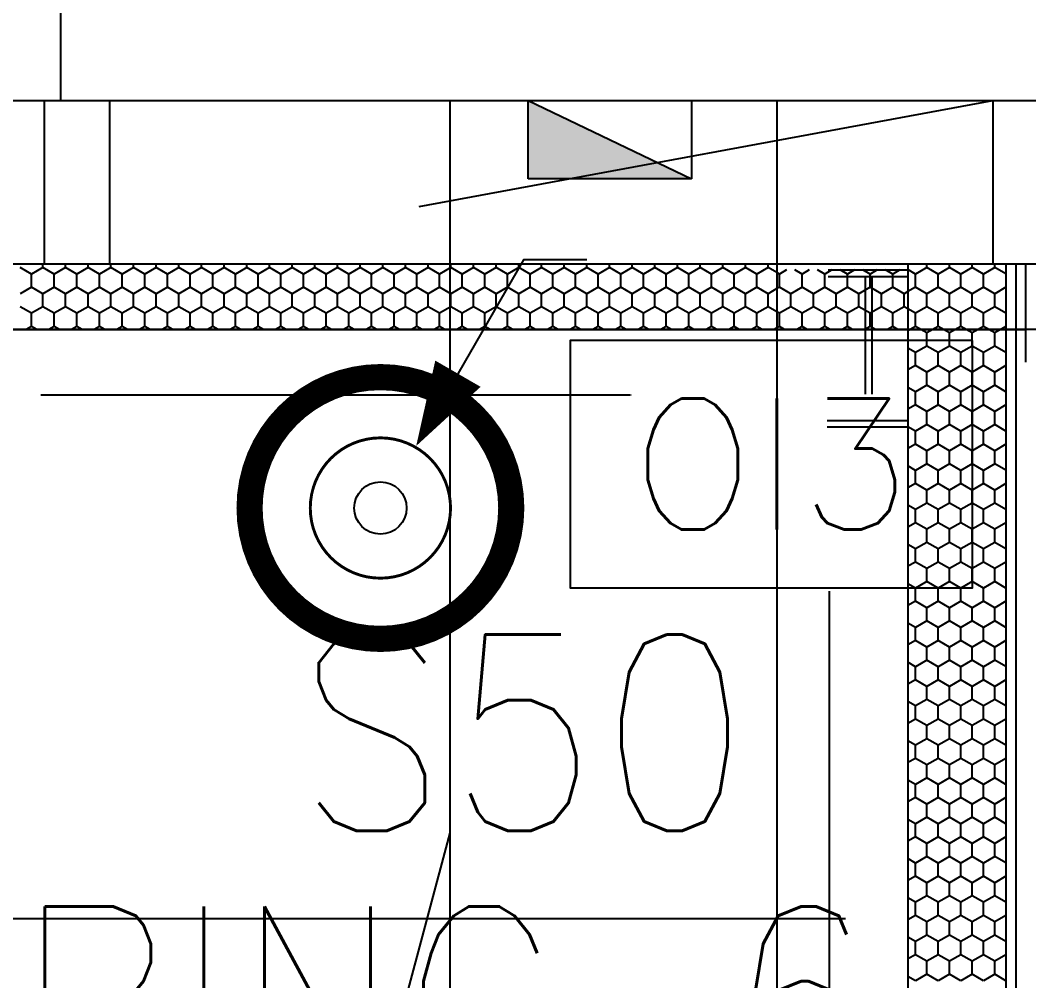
# Model space of a CAD drawing. Extents: x -1029 to 10077, y -1395 to 3524.
# Drawn here: x 961.3 to 1115.5, y -109.5 to 37.3 of the extents above; entities that cross this region are included whole.
import ezdxf
from ezdxf.enums import TextEntityAlignment as Align

# ---------------------------------------------------------------- set-up
doc = ezdxf.new("R2010")
doc.units = 0
doc.header["$LTSCALE"] = 60
doc.header["$MEASUREMENT"] = 0
for name, pattern in [('A01$0$D1_Achse', [2.3, 0, -0.8, 1.5, 0]), ('A01$0$D1_Strich 6_2mm Terrain', [8, 6, -2]), ('A01$0$D1_Strich x_1mm', [7, 6, -1])]:
    doc.linetypes.add(name, pattern=pattern)
doc.layers.get('0').update_dxf_attribs({"linetype": 'CONTINUOUS'})
for name, color, linetype in [('A01$0$D1_01 Aussenwände', 7, 'CONTINUOUS'), ('A01$0$D1_01 Bestandswände', 7, 'CONTINUOUS'), ('A01$0$D1_01 Fassadenelemente', 7, 'CONTINUOUS'), ('A01$0$D1_09 Schraffuren', 7, 'CONTINUOUS'), ('A01$0$D1_10 Gelände', 7, 'CONTINUOUS'), ('SECO-BRAND', 240, 'CONTINUOUS'), ('SECO-BRAND_LOOP', 81, 'CONTINUOUS'), ('X$0$2A_AUSSP1', 7, 'CONTINUOUS')]:
    doc.layers.add(name, color=color, linetype=linetype)
doc.styles.add('ROMANS', font='romans.shx', dxfattribs={"width": 0.9})

# ---------------------------------------------------------------- blocks, each defined once
blk = doc.blocks.new('SecoS-anschluss steuerung')
blk.add_lwpolyline([(0.3155, 0.3792), (0.2189, 0.3792), (0.1185, 0.2052)])
blk.add_lwpolyline([(0.0547, 0.0948, 0, 0.08, 0), (0.1185, 0.2052, 0.1, 0.1, 0)], format="xyseb")
at = {"const_width": 0.4}
for points in [[(-0.02, 0, -1), (0.02, 0, 0.956007)], [(-0.02, 0, 1), (0.02, 0, -0.956007)]]:
    blk.add_lwpolyline(points, format="xyb", dxfattribs=at)
at = {"const_width": 0.00445}
blk.add_lwpolyline([(-0.1072, 0, 1), (0.1072, 0, 1)], format="xyb", close=True, dxfattribs=at)
blk.add_circle((0, 0), 0.04)
at = {"color": 81, "style": 'ROMANS', "width": 0.9}
for tag, p in [('MELDERNUMMER', (0.33, -0.0127)), ('LINE_1', (0.33, -0.4611)), ('LINE_2', (0.33, -0.9126)), ('ZUSATZTEXT', (0.33, -1.3577))]:
    blk.add_attdef(tag, p, '', height=0.3, dxfattribs=at)
at = {"style": 'ROMANS', "width": 0.9, "flags": 1}
for tag, p in [('PRODUKT_1', (-0.3444, -0.0287)), ('PRODUKT_2', (-0.3444, -0.4787)), ('TECHNIK', (-0.3444, -0.9311)), ('SECOPOS', (-0.3444, -1.3928))]:
    blk.add_attdef(tag, text='', height=0.3, dxfattribs=at).set_placement(p, align=Align.RIGHT)
at = {"layer": 'SECO-BRAND_LOOP', "color": 7, "style": 'ROMANS', "width": 0.8}
for tag, p, flags in [('RING', (0.33, 0.4358), 9), ('RINGNUMMER', (1.2942, 0.4358), 1)]:
    blk.add_attdef(tag, p, '', height=0.3, dxfattribs=dict(at, flags=flags))
blk = doc.blocks.new('SecoS-oi3')
blk.add_lwpolyline([(0.3074, 0.189), (-0.3074, 0.189), (-0.3074, -0.189), (0.3074, -0.189)], close=True)
at = {"color": 81, "style": 'ROMANS'}
blk.add_text('OI3', height=0.2, dxfattribs=at).set_placement((0, 0), align=Align.MIDDLE_CENTER)
at = {"color": 81, "style": 'ROMANS', "width": 0.9}
for tag, p in [('MELDERNUMMER', (0.3873, -0.131)), ('LINE_1', (0.3873, -0.5794)), ('LINE_2', (0.3873, -1.0309)), ('ZUSATZTEXT', (0.3873, -1.476))]:
    blk.add_attdef(tag, p, '', height=0.3, dxfattribs=at)
at = {"style": 'ROMANS', "width": 0.9, "flags": 1}
for tag, p in [('PRODUKT_1', (-0.3662, -0.147)), ('PRODUKT_2', (-0.3662, -0.597)), ('TECHNIK', (-0.3662, -1.0494)), ('SECOPOS', (-0.3662, -1.5111))]:
    blk.add_attdef(tag, text='', height=0.3, dxfattribs=at).set_placement(p, align=Align.RIGHT)
at = {"layer": 'SECO-BRAND_LOOP', "color": 7, "style": 'ROMANS', "width": 0.8, "flags": 8}
blk.add_attdef('RING', (0.3873, 0.3174), '', height=0.3, dxfattribs=at)
at = {"layer": 'SECO-BRAND_LOOP', "color": 7, "style": 'ROMANS', "width": 0.8}
blk.add_attdef('RINGNUMMER', (1.3516, 0.3174), '', height=0.3, dxfattribs=at)

msp = doc.modelspace()

# ---------------------------------------------------------------- hatches: boundary and pattern name
at = {"layer": 'X$0$2A_AUSSP1', "linetype": 'Continuous'}
msp.add_hatch(color=252, dxfattribs=at).paths.add_polyline_path([(1063.96, 13), (1038.96, 13), (1038.96, 25)], flags=0)

# ---------------------------------------------------------------- linework, layer by layer
at = {"color": 252, "linetype": 'Continuous'}
for p, q in [((967.5, 230), (967.5, 25)), ((940, 25), (965, 25)), ((965, 25), (965, 0)), ((965, 25), (1110, 25)), ((1038.96, 13), (1038.96, 25)), ((1038.96, 25), (1063.96, 13)), ((1038.96, 25), (1063.96, 25)), ((1038.96, 13), (1038.96, 25)), ((1063.96, 25), (1063.96, 13)), ((1110, 25), (1110, 0)), ((1110, 25), (1135, 25)), ((1063.96, 13), (1038.96, 13)), ((1063.96, 13), (1038.96, 13)), ((940, 0), (965, 0)), ((965, 0), (1110, 0)), ((1110, 0), (1135, 0)), ((1117.5, -10), (-10, -10)), ((-10, -100), (1087.5, -100))]:
    msp.add_line(p, q, dxfattribs=at)
at = {"layer": 'A01$0$D1_01 Aussenwände', "color": 252, "linetype": 'Continuous'}
for p, q in [((965, 25), (975, 25)), ((965, 0), (975, 0))]:
    msp.add_line(p, q, dxfattribs=at)
at = {"layer": 'A01$0$D1_01 Bestandswände', "color": 252, "linetype": 'Continuous'}
for p, q in [((940, 25), (965, 25)), ((965, 25), (965, 0)), ((975, 25), (975, 0)), ((1110, 25), (1135, 25)), ((1110, 25), (1110, 0)), ((940, 0), (965, 0)), ((1110, 0), (1135, 0))]:
    msp.add_line(p, q, dxfattribs=at)
at = {"layer": 'A01$0$D1_01 Fassadenelemente', "color": 252, "linetype": 'Continuous'}
for p, q in [((975, 25), (1110, 25)), ((975, 0), (1110, 0)), ((1097, 0), (1097, -674)), ((1112, 0), (1112, -704)), ((1113.5, 0), (1113.5, -605)), ((1084.82, -0.9), (1097, -0.9)), ((1084.82, -1.9), (1097, -1.9)), ((1090.5, -1.9), (1090.5, -19.9)), ((1091.5, -1.9), (1091.5, -19.9)), ((798, -10), (1097, -10)), ((1075.5, -10), (1115, -10)), ((1084.69, -23.9), (1097, -23.9)), ((1084.69, -24.9), (1097, -24.9))]:
    msp.add_line(p, q, dxfattribs=at)
at = {"layer": 'A01$0$D1_09 Schraffuren', "color": 252}
for p, q in [((964.79, -0.54), (964.79, 0)), ((968.26, -0.54), (968.26, 0)), ((971.72, -0.54), (971.72, 0)), ((975.18, -0.54), (975.18, 0)), ((978.65, -0.54), (978.65, 0)), ((982.11, -0.54), (982.11, 0)), ((985.58, -0.54), (985.58, 0)), ((989.04, -0.54), (989.04, 0)), ((992.5, -0.54), (992.5, 0)), ((995.97, -0.54), (995.97, 0)), ((999.43, -0.54), (999.43, 0)), ((1002.9, -0.54), (1002.9, 0)), ((1006.36, -0.54), (1006.36, 0)), ((1009.82, -0.54), (1009.82, 0)), ((1013.29, -0.54), (1013.29, 0)), ((1016.75, -0.54), (1016.75, 0)), ((1020.22, -0.54), (1020.22, 0)), ((1023.68, -0.54), (1023.68, 0)), ((1027.15, -0.54), (1027.15, 0)), ((1030.61, -0.54), (1030.61, 0)), ((1034.07, -0.54), (1034.07, 0)), ((1037.54, -0.54), (1037.54, 0)), ((1041, -0.54), (1041, 0)), ((1044.47, -0.54), (1044.47, 0)), ((1047.93, -0.54), (1047.93, 0)), ((1051.39, -0.54), (1051.39, 0)), ((1054.86, -0.54), (1054.86, 0)), ((1058.32, -0.54), (1058.32, 0)), ((1061.79, -0.54), (1061.79, 0)), ((1065.25, -0.54), (1065.25, 0)), ((1068.71, -0.54), (1068.71, 0)), ((1072.18, -0.54), (1072.18, 0)), ((1075.64, -0.54), (1075.64, 0)), ((1099.89, -0.54), (1099.89, 0)), ((1103.36, -0.54), (1103.36, 0)), ((1106.82, -0.54), (1106.82, 0)), ((1110.28, -0.54), (1110.28, 0)), ((963.06, -1.54), (961.33, -0.54)), ((964.79, -0.54), (963.06, -1.54)), ((963.06, -3.54), (963.06, -1.54)), ((966.52, -1.54), (964.79, -0.54)), ((968.26, -0.54), (966.52, -1.54)), ((966.52, -3.54), (966.52, -1.54)), ((969.99, -1.54), (968.26, -0.54)), ((971.72, -0.54), (969.99, -1.54)), ((969.99, -3.54), (969.99, -1.54)), ((973.45, -1.54), (971.72, -0.54)), ((975.18, -0.54), (973.45, -1.54)), ((973.45, -3.54), (973.45, -1.54)), ((976.92, -1.54), (975.18, -0.54)), ((978.65, -0.54), (976.92, -1.54)), ((976.92, -3.54), (976.92, -1.54)), ((980.38, -1.54), (978.65, -0.54)), ((982.11, -0.54), (980.38, -1.54)), ((980.38, -3.54), (980.38, -1.54)), ((983.84, -1.54), (982.11, -0.54)), ((985.58, -0.54), (983.84, -1.54)), ((983.84, -3.54), (983.84, -1.54)), ((987.31, -1.54), (985.58, -0.54)), ((989.04, -0.54), (987.31, -1.54)), ((987.31, -3.54), (987.31, -1.54)), ((990.77, -1.54), (989.04, -0.54)), ((992.5, -0.54), (990.77, -1.54)), ((990.77, -3.54), (990.77, -1.54)), ((994.24, -1.54), (992.5, -0.54)), ((995.97, -0.54), (994.24, -1.54)), ((994.24, -3.54), (994.24, -1.54)), ((997.7, -1.54), (995.97, -0.54)), ((999.43, -0.54), (997.7, -1.54)), ((997.7, -3.54), (997.7, -1.54)), ((1001.16, -1.54), (999.43, -0.54)), ((1002.9, -0.54), (1001.16, -1.54)), ((1001.16, -3.54), (1001.16, -1.54)), ((1004.63, -1.54), (1002.9, -0.54)), ((1006.36, -0.54), (1004.63, -1.54)), ((1004.63, -3.54), (1004.63, -1.54)), ((1008.09, -1.54), (1006.36, -0.54)), ((1009.82, -0.54), (1008.09, -1.54)), ((1008.09, -3.54), (1008.09, -1.54)), ((1011.56, -1.54), (1009.82, -0.54)), ((1013.29, -0.54), (1011.56, -1.54)), ((1011.56, -3.54), (1011.56, -1.54)), ((1015.02, -1.54), (1013.29, -0.54)), ((1016.75, -0.54), (1015.02, -1.54)), ((1015.02, -3.54), (1015.02, -1.54)), ((1018.48, -1.54), (1016.75, -0.54)), ((1020.22, -0.54), (1018.48, -1.54)), ((1018.48, -3.54), (1018.48, -1.54)), ((1021.95, -1.54), (1020.22, -0.54)), ((1023.68, -0.54), (1021.95, -1.54)), ((1021.95, -3.54), (1021.95, -1.54)), ((1025.41, -1.54), (1023.68, -0.54)), ((1027.15, -0.54), (1025.41, -1.54)), ((1025.41, -3.54), (1025.41, -1.54)), ((1028.88, -1.54), (1027.15, -0.54)), ((1030.61, -0.54), (1028.88, -1.54)), ((1028.88, -3.54), (1028.88, -1.54)), ((1032.34, -1.54), (1030.61, -0.54)), ((1034.07, -0.54), (1032.34, -1.54)), ((1032.34, -3.54), (1032.34, -1.54)), ((1035.81, -1.54), (1034.07, -0.54)), ((1037.54, -0.54), (1035.81, -1.54)), ((1035.81, -3.54), (1035.81, -1.54)), ((1039.27, -1.54), (1037.54, -0.54)), ((1041, -0.54), (1039.27, -1.54)), ((1039.27, -3.54), (1039.27, -1.54)), ((1042.73, -1.54), (1041, -0.54)), ((1044.47, -0.54), (1042.73, -1.54)), ((1042.73, -3.54), (1042.73, -1.54)), ((1046.2, -1.54), (1044.47, -0.54)), ((1047.93, -0.54), (1046.2, -1.54)), ((1046.2, -3.54), (1046.2, -1.54)), ((1049.66, -1.54), (1047.93, -0.54)), ((1051.39, -0.54), (1049.66, -1.54)), ((1049.66, -3.54), (1049.66, -1.54)), ((1053.13, -1.54), (1051.39, -0.54)), ((1054.86, -0.54), (1053.13, -1.54)), ((1053.13, -3.54), (1053.13, -1.54)), ((1056.59, -1.54), (1054.86, -0.54)), ((1058.32, -0.54), (1056.59, -1.54)), ((1056.59, -3.54), (1056.59, -1.54)), ((1060.05, -1.54), (1058.32, -0.54)), ((1061.79, -0.54), (1060.05, -1.54)), ((1060.05, -3.54), (1060.05, -1.54)), ((1063.52, -1.54), (1061.79, -0.54)), ((1065.25, -0.54), (1063.52, -1.54)), ((1063.52, -3.54), (1063.52, -1.54)), ((1066.98, -1.54), (1065.25, -0.54)), ((1068.71, -0.54), (1066.98, -1.54)), ((1066.98, -3.54), (1066.98, -1.54)), ((1070.45, -1.54), (1068.71, -0.54)), ((1072.18, -0.54), (1070.45, -1.54)), ((1070.45, -3.54), (1070.45, -1.54)), ((1073.91, -1.54), (1072.18, -0.54)), ((1075.64, -0.54), (1073.91, -1.54)), ((1073.91, -3.54), (1073.91, -1.54)), ((1077, -1.32), (1075.64, -0.54)), ((1077.37, -1.54), (1077, -1.32)), ((1078.47, -0.9), (1077.37, -1.54)), ((1077.37, -3.54), (1077.37, -1.54)), ((1080.84, -1.54), (1079.74, -0.9)), ((1081.93, -0.9), (1080.84, -1.54)), ((1080.84, -3.54), (1080.84, -1.54)), ((1084.3, -1.54), (1083.21, -0.9)), ((1085.4, -0.9), (1084.3, -1.54)), ((1084.3, -3.54), (1084.3, -1.54)), ((1087.77, -1.54), (1086.67, -0.9)), ((1088.86, -0.9), (1087.77, -1.54)), ((1087.77, -3.54), (1087.77, -1.54)), ((1091.23, -1.54), (1090.14, -0.9)), ((1092.33, -0.9), (1091.23, -1.54)), ((1091.23, -3.54), (1091.23, -1.54)), ((1094.7, -1.54), (1093.6, -0.9)), ((1095.79, -0.9), (1094.7, -1.54)), ((1094.7, -3.54), (1094.7, -1.54)), ((1098.16, -1.54), (1097, -0.87)), ((1099.89, -0.54), (1098.16, -1.54)), ((1098.16, -3.54), (1098.16, -1.54)), ((1101.62, -1.54), (1099.89, -0.54)), ((1103.36, -0.54), (1101.62, -1.54)), ((1101.62, -3.54), (1101.62, -1.54)), ((1105.09, -1.54), (1103.36, -0.54)), ((1106.82, -0.54), (1105.09, -1.54)), ((1105.09, -3.54), (1105.09, -1.54)), ((1108.55, -1.54), (1106.82, -0.54)), ((1110.28, -0.54), (1108.55, -1.54)), ((1108.55, -3.54), (1108.55, -1.54)), ((1112, -1.53), (1110.28, -0.54)), ((963.06, -3.54), (961.33, -4.54)), ((964.79, -4.54), (963.06, -3.54)), ((966.52, -3.54), (964.79, -4.54)), ((964.79, -6.54), (964.79, -4.54)), ((968.26, -4.54), (966.52, -3.54)), ((969.99, -3.54), (968.26, -4.54)), ((968.26, -6.54), (968.26, -4.54)), ((971.72, -4.54), (969.99, -3.54)), ((973.45, -3.54), (971.72, -4.54)), ((971.72, -6.54), (971.72, -4.54)), ((975.18, -4.54), (973.45, -3.54)), ((976.92, -3.54), (975.18, -4.54)), ((975.18, -6.54), (975.18, -4.54)), ((978.65, -4.54), (976.92, -3.54)), ((980.38, -3.54), (978.65, -4.54)), ((978.65, -6.54), (978.65, -4.54)), ((982.11, -4.54), (980.38, -3.54)), ((983.84, -3.54), (982.11, -4.54)), ((982.11, -6.54), (982.11, -4.54)), ((985.58, -4.54), (983.84, -3.54)), ((987.31, -3.54), (985.58, -4.54)), ((985.58, -6.54), (985.58, -4.54)), ((989.04, -4.54), (987.31, -3.54)), ((990.77, -3.54), (989.04, -4.54)), ((989.04, -6.54), (989.04, -4.54)), ((992.5, -4.54), (990.77, -3.54)), ((994.24, -3.54), (992.5, -4.54)), ((992.5, -6.54), (992.5, -4.54)), ((995.97, -4.54), (994.24, -3.54)), ((997.7, -3.54), (995.97, -4.54)), ((995.97, -6.54), (995.97, -4.54)), ((999.43, -4.54), (997.7, -3.54)), ((1001.16, -3.54), (999.43, -4.54)), ((999.43, -6.54), (999.43, -4.54)), ((1002.9, -4.54), (1001.16, -3.54)), ((1004.63, -3.54), (1002.9, -4.54)), ((1002.9, -6.54), (1002.9, -4.54)), ((1006.36, -4.54), (1004.63, -3.54)), ((1008.09, -3.54), (1006.36, -4.54)), ((1006.36, -6.54), (1006.36, -4.54)), ((1009.82, -4.54), (1008.09, -3.54)), ((1011.56, -3.54), (1009.82, -4.54)), ((1009.82, -6.54), (1009.82, -4.54)), ((1013.29, -4.54), (1011.56, -3.54)), ((1015.02, -3.54), (1013.29, -4.54)), ((1013.29, -6.54), (1013.29, -4.54)), ((1016.75, -4.54), (1015.02, -3.54)), ((1018.48, -3.54), (1016.75, -4.54)), ((1016.75, -6.54), (1016.75, -4.54)), ((1020.22, -4.54), (1018.48, -3.54)), ((1021.95, -3.54), (1020.22, -4.54)), ((1020.22, -6.54), (1020.22, -4.54)), ((1023.68, -4.54), (1021.95, -3.54)), ((1025.41, -3.54), (1023.68, -4.54)), ((1023.68, -6.54), (1023.68, -4.54)), ((1027.15, -4.54), (1025.41, -3.54)), ((1028.88, -3.54), (1027.15, -4.54)), ((1027.15, -6.54), (1027.15, -4.54)), ((1030.61, -4.54), (1028.88, -3.54)), ((1032.34, -3.54), (1030.61, -4.54)), ((1030.61, -6.54), (1030.61, -4.54)), ((1034.07, -4.54), (1032.34, -3.54)), ((1035.81, -3.54), (1034.07, -4.54)), ((1034.07, -6.54), (1034.07, -4.54)), ((1037.54, -4.54), (1035.81, -3.54)), ((1039.27, -3.54), (1037.54, -4.54)), ((1037.54, -6.54), (1037.54, -4.54)), ((1041, -4.54), (1039.27, -3.54)), ((1042.73, -3.54), (1041, -4.54)), ((1041, -6.54), (1041, -4.54)), ((1044.47, -4.54), (1042.73, -3.54)), ((1046.2, -3.54), (1044.47, -4.54)), ((1044.47, -6.54), (1044.47, -4.54)), ((1047.93, -4.54), (1046.2, -3.54)), ((1049.66, -3.54), (1047.93, -4.54)), ((1047.93, -6.54), (1047.93, -4.54)), ((1051.39, -4.54), (1049.66, -3.54)), ((1053.13, -3.54), (1051.39, -4.54)), ((1051.39, -6.54), (1051.39, -4.54)), ((1054.86, -4.54), (1053.13, -3.54)), ((1056.59, -3.54), (1054.86, -4.54)), ((1054.86, -6.54), (1054.86, -4.54)), ((1058.32, -4.54), (1056.59, -3.54)), ((1060.05, -3.54), (1058.32, -4.54)), ((1058.32, -6.54), (1058.32, -4.54)), ((1061.79, -4.54), (1060.05, -3.54)), ((1063.52, -3.54), (1061.79, -4.54)), ((1061.79, -6.54), (1061.79, -4.54)), ((1065.25, -4.54), (1063.52, -3.54)), ((1066.98, -3.54), (1065.25, -4.54)), ((1065.25, -6.54), (1065.25, -4.54)), ((1068.71, -4.54), (1066.98, -3.54)), ((1070.45, -3.54), (1068.71, -4.54)), ((1068.71, -6.54), (1068.71, -4.54)), ((1072.18, -4.54), (1070.45, -3.54)), ((1073.91, -3.54), (1072.18, -4.54)), ((1072.18, -6.54), (1072.18, -4.54)), ((1075.64, -4.54), (1073.91, -3.54)), ((1077, -3.75), (1075.64, -4.54)), ((1075.64, -6.54), (1075.64, -4.54)), ((1077.37, -3.54), (1077, -3.75)), ((1079.11, -4.54), (1077.37, -3.54)), ((1080.84, -3.54), (1079.11, -4.54)), ((1079.11, -6.54), (1079.11, -4.54)), ((1082.57, -4.54), (1080.84, -3.54)), ((1084.3, -3.54), (1082.57, -4.54)), ((1082.57, -6.54), (1082.57, -4.54)), ((1086.03, -4.54), (1084.3, -3.54)), ((1087.77, -3.54), (1086.03, -4.54)), ((1086.03, -6.54), (1086.03, -4.54)), ((1089.5, -4.54), (1087.77, -3.54)), ((1091.23, -3.54), (1089.5, -4.54)), ((1089.5, -6.54), (1089.5, -4.54)), ((1092.96, -4.54), (1091.23, -3.54)), ((1094.7, -3.54), (1092.96, -4.54)), ((1092.96, -6.54), (1092.96, -4.54)), ((1096.43, -4.54), (1094.7, -3.54)), ((1097, -4.2), (1096.43, -4.54)), ((1096.43, -6.54), (1096.43, -4.54)), ((1098.16, -3.54), (1097, -4.2)), ((1099.89, -4.54), (1098.16, -3.54)), ((1101.62, -3.54), (1099.89, -4.54)), ((1099.89, -6.54), (1099.89, -4.54)), ((1103.36, -4.54), (1101.62, -3.54)), ((1105.09, -3.54), (1103.36, -4.54)), ((1103.36, -6.54), (1103.36, -4.54)), ((1106.82, -4.54), (1105.09, -3.54)), ((1108.55, -3.54), (1106.82, -4.54)), ((1106.82, -6.54), (1106.82, -4.54)), ((1110.28, -4.54), (1108.55, -3.54)), ((1112, -3.54), (1110.28, -4.54)), ((1110.28, -6.54), (1110.28, -4.54)), ((963.06, -7.54), (961.33, -6.54)), ((964.79, -6.54), (963.06, -7.54)), ((963.06, -9.54), (963.06, -7.54)), ((966.52, -7.54), (964.79, -6.54)), ((968.26, -6.54), (966.52, -7.54)), ((966.52, -9.54), (966.52, -7.54)), ((969.99, -7.54), (968.26, -6.54)), ((971.72, -6.54), (969.99, -7.54)), ((969.99, -9.54), (969.99, -7.54)), ((973.45, -7.54), (971.72, -6.54)), ((975.18, -6.54), (973.45, -7.54)), ((973.45, -9.54), (973.45, -7.54)), ((976.92, -7.54), (975.18, -6.54)), ((978.65, -6.54), (976.92, -7.54)), ((976.92, -9.54), (976.92, -7.54)), ((980.38, -7.54), (978.65, -6.54)), ((982.11, -6.54), (980.38, -7.54)), ((980.38, -9.54), (980.38, -7.54)), ((983.84, -7.54), (982.11, -6.54)), ((985.58, -6.54), (983.84, -7.54)), ((983.84, -9.54), (983.84, -7.54)), ((987.31, -7.54), (985.58, -6.54)), ((989.04, -6.54), (987.31, -7.54)), ((987.31, -9.54), (987.31, -7.54)), ((990.77, -7.54), (989.04, -6.54)), ((992.5, -6.54), (990.77, -7.54)), ((990.77, -9.54), (990.77, -7.54)), ((994.24, -7.54), (992.5, -6.54)), ((995.97, -6.54), (994.24, -7.54)), ((994.24, -9.54), (994.24, -7.54)), ((997.7, -7.54), (995.97, -6.54)), ((999.43, -6.54), (997.7, -7.54)), ((997.7, -9.54), (997.7, -7.54)), ((1001.16, -7.54), (999.43, -6.54)), ((1002.9, -6.54), (1001.16, -7.54)), ((1001.16, -9.54), (1001.16, -7.54)), ((1004.63, -7.54), (1002.9, -6.54)), ((1006.36, -6.54), (1004.63, -7.54)), ((1004.63, -9.54), (1004.63, -7.54)), ((1008.09, -7.54), (1006.36, -6.54)), ((1009.82, -6.54), (1008.09, -7.54)), ((1008.09, -9.54), (1008.09, -7.54)), ((1011.56, -7.54), (1009.82, -6.54)), ((1013.29, -6.54), (1011.56, -7.54)), ((1011.56, -9.54), (1011.56, -7.54)), ((1015.02, -7.54), (1013.29, -6.54)), ((1016.75, -6.54), (1015.02, -7.54)), ((1015.02, -9.54), (1015.02, -7.54)), ((1018.48, -7.54), (1016.75, -6.54)), ((1020.22, -6.54), (1018.48, -7.54)), ((1018.48, -9.54), (1018.48, -7.54)), ((1021.95, -7.54), (1020.22, -6.54)), ((1023.68, -6.54), (1021.95, -7.54)), ((1021.95, -9.54), (1021.95, -7.54)), ((1025.41, -7.54), (1023.68, -6.54)), ((1027.15, -6.54), (1025.41, -7.54)), ((1025.41, -9.54), (1025.41, -7.54)), ((1028.88, -7.54), (1027.15, -6.54)), ((1030.61, -6.54), (1028.88, -7.54)), ((1028.88, -9.54), (1028.88, -7.54)), ((1032.34, -7.54), (1030.61, -6.54)), ((1034.07, -6.54), (1032.34, -7.54)), ((1032.34, -9.54), (1032.34, -7.54)), ((1035.81, -7.54), (1034.07, -6.54)), ((1037.54, -6.54), (1035.81, -7.54)), ((1035.81, -9.54), (1035.81, -7.54)), ((1039.27, -7.54), (1037.54, -6.54)), ((1041, -6.54), (1039.27, -7.54)), ((1039.27, -9.54), (1039.27, -7.54)), ((1042.73, -7.54), (1041, -6.54)), ((1044.47, -6.54), (1042.73, -7.54)), ((1042.73, -9.54), (1042.73, -7.54)), ((1046.2, -7.54), (1044.47, -6.54)), ((1047.93, -6.54), (1046.2, -7.54)), ((1046.2, -9.54), (1046.2, -7.54)), ((1049.66, -7.54), (1047.93, -6.54)), ((1051.39, -6.54), (1049.66, -7.54)), ((1049.66, -9.54), (1049.66, -7.54)), ((1053.13, -7.54), (1051.39, -6.54)), ((1054.86, -6.54), (1053.13, -7.54)), ((1053.13, -9.54), (1053.13, -7.54)), ((1056.59, -7.54), (1054.86, -6.54)), ((1058.32, -6.54), (1056.59, -7.54)), ((1056.59, -9.54), (1056.59, -7.54)), ((1060.05, -7.54), (1058.32, -6.54)), ((1061.79, -6.54), (1060.05, -7.54)), ((1060.05, -9.54), (1060.05, -7.54)), ((1063.52, -7.54), (1061.79, -6.54)), ((1065.25, -6.54), (1063.52, -7.54)), ((1063.52, -9.54), (1063.52, -7.54)), ((1066.98, -7.54), (1065.25, -6.54)), ((1068.71, -6.54), (1066.98, -7.54)), ((1066.98, -9.54), (1066.98, -7.54)), ((1070.45, -7.54), (1068.71, -6.54)), ((1072.18, -6.54), (1070.45, -7.54)), ((1070.45, -9.54), (1070.45, -7.54)), ((1073.91, -7.54), (1072.18, -6.54)), ((1075.64, -6.54), (1073.91, -7.54)), ((1073.91, -9.54), (1073.91, -7.54)), ((1077, -7.32), (1075.64, -6.54)), ((1077.37, -7.54), (1077, -7.32)), ((1079.11, -6.54), (1077.37, -7.54)), ((1077.37, -9.54), (1077.37, -7.54)), ((1080.84, -7.54), (1079.11, -6.54)), ((1082.57, -6.54), (1080.84, -7.54)), ((1080.84, -9.54), (1080.84, -7.54)), ((1084.3, -7.54), (1082.57, -6.54)), ((1086.03, -6.54), (1084.3, -7.54)), ((1084.3, -9.54), (1084.3, -7.54)), ((1087.77, -7.54), (1086.03, -6.54)), ((1089.5, -6.54), (1087.77, -7.54)), ((1087.77, -9.54), (1087.77, -7.54)), ((1091.23, -7.54), (1089.5, -6.54)), ((1092.96, -6.54), (1091.23, -7.54)), ((1091.23, -9.54), (1091.23, -7.54)), ((1094.7, -7.54), (1092.96, -6.54)), ((1096.43, -6.54), (1094.7, -7.54)), ((1094.7, -9.54), (1094.7, -7.54)), ((1097, -6.87), (1096.43, -6.54)), ((1098.16, -7.54), (1097, -6.87)), ((1099.89, -6.54), (1098.16, -7.54)), ((1098.16, -9.54), (1098.16, -7.54)), ((1101.62, -7.54), (1099.89, -6.54)), ((1103.36, -6.54), (1101.62, -7.54)), ((1101.62, -9.54), (1101.62, -7.54)), ((1105.09, -7.54), (1103.36, -6.54)), ((1106.82, -6.54), (1105.09, -7.54)), ((1105.09, -9.54), (1105.09, -7.54)), ((1108.55, -7.54), (1106.82, -6.54)), ((1110.28, -6.54), (1108.55, -7.54)), ((1108.55, -9.54), (1108.55, -7.54)), ((1112, -7.53), (1110.28, -6.54)), ((963.06, -9.54), (962.25, -10)), ((963.86, -10), (963.06, -9.54)), ((966.52, -9.54), (965.72, -10)), ((967.33, -10), (966.52, -9.54)), ((969.99, -9.54), (969.18, -10)), ((970.79, -10), (969.99, -9.54)), ((973.45, -9.54), (972.65, -10)), ((974.26, -10), (973.45, -9.54)), ((976.92, -9.54), (976.11, -10)), ((977.72, -10), (976.92, -9.54)), ((980.38, -9.54), (979.57, -10)), ((981.19, -10), (980.38, -9.54)), ((983.84, -9.54), (983.04, -10)), ((984.65, -10), (983.84, -9.54)), ((987.31, -9.54), (986.5, -10)), ((988.11, -10), (987.31, -9.54)), ((990.77, -9.54), (989.97, -10)), ((991.58, -10), (990.77, -9.54)), ((994.24, -9.54), (993.43, -10)), ((995.04, -10), (994.24, -9.54)), ((997.7, -9.54), (996.89, -10)), ((998.51, -10), (997.7, -9.54)), ((1001.16, -9.54), (1000.36, -10)), ((1001.97, -10), (1001.16, -9.54)), ((1004.63, -9.54), (1003.82, -10)), ((1005.43, -10), (1004.63, -9.54)), ((1008.09, -9.54), (1007.29, -10)), ((1008.9, -10), (1008.09, -9.54)), ((1011.56, -9.54), (1010.75, -10)), ((1012.36, -10), (1011.56, -9.54)), ((1015.02, -9.54), (1014.22, -10)), ((1015.83, -10), (1015.02, -9.54)), ((1018.48, -9.54), (1017.68, -10)), ((1019.29, -10), (1018.48, -9.54)), ((1021.95, -9.54), (1021.14, -10)), ((1022.75, -10), (1021.95, -9.54)), ((1025.41, -9.54), (1024.61, -10)), ((1026.22, -10), (1025.41, -9.54)), ((1028.88, -9.54), (1028.07, -10)), ((1029.68, -10), (1028.88, -9.54)), ((1032.34, -9.54), (1031.54, -10)), ((1033.15, -10), (1032.34, -9.54)), ((1035.81, -9.54), (1035, -10)), ((1036.61, -10), (1035.81, -9.54)), ((1039.27, -9.54), (1038.46, -10)), ((1040.07, -10), (1039.27, -9.54)), ((1042.73, -9.54), (1041.93, -10)), ((1043.54, -10), (1042.73, -9.54)), ((1046.2, -9.54), (1045.39, -10)), ((1047, -10), (1046.2, -9.54)), ((1049.66, -9.54), (1048.86, -10)), ((1050.47, -10), (1049.66, -9.54)), ((1053.13, -9.54), (1052.32, -10)), ((1053.93, -10), (1053.13, -9.54)), ((1056.59, -9.54), (1055.78, -10)), ((1057.4, -10), (1056.59, -9.54)), ((1060.05, -9.54), (1059.25, -10)), ((1060.86, -10), (1060.05, -9.54)), ((1063.52, -9.54), (1062.71, -10)), ((1064.32, -10), (1063.52, -9.54)), ((1066.98, -9.54), (1066.18, -10)), ((1067.79, -10), (1066.98, -9.54)), ((1070.45, -9.54), (1069.64, -10)), ((1071.25, -10), (1070.45, -9.54)), ((1073.91, -9.54), (1073.11, -10)), ((1074.72, -10), (1073.91, -9.54)), ((1077, -9.75), (1076.57, -10)), ((1077.37, -9.54), (1077, -9.75)), ((1078.18, -10), (1077.37, -9.54)), ((1080.84, -9.54), (1080.03, -10)), ((1081.64, -10), (1080.84, -9.54)), ((1084.3, -9.54), (1083.5, -10)), ((1085.11, -10), (1084.3, -9.54)), ((1087.77, -9.54), (1086.96, -10)), ((1088.57, -10), (1087.77, -9.54)), ((1091.23, -9.54), (1090.43, -10)), ((1092.04, -10), (1091.23, -9.54)), ((1094.7, -9.54), (1093.89, -10)), ((1095.5, -10), (1094.7, -9.54)), ((1098.16, -9.54), (1097, -10.2)), ((1099.89, -10.54), (1098.16, -9.54)), ((1101.62, -9.54), (1099.89, -10.54)), ((1099.89, -12.54), (1099.89, -10.54)), ((1103.36, -10.54), (1101.62, -9.54)), ((1105.09, -9.54), (1103.36, -10.54)), ((1103.36, -12.54), (1103.36, -10.54)), ((1106.82, -10.54), (1105.09, -9.54)), ((1108.55, -9.54), (1106.82, -10.54)), ((1106.82, -12.54), (1106.82, -10.54)), ((1110.28, -10.54), (1108.55, -9.54)), ((1112, -9.54), (1110.28, -10.54)), ((1110.28, -12.54), (1110.28, -10.54)), ((1098.16, -13.54), (1097, -12.87)), ((1099.89, -12.54), (1098.16, -13.54)), ((1098.16, -15.54), (1098.16, -13.54)), ((1101.62, -13.54), (1099.89, -12.54)), ((1103.36, -12.54), (1101.62, -13.54)), ((1101.62, -15.54), (1101.62, -13.54)), ((1105.09, -13.54), (1103.36, -12.54)), ((1106.82, -12.54), (1105.09, -13.54)), ((1105.09, -15.54), (1105.09, -13.54)), ((1108.55, -13.54), (1106.82, -12.54)), ((1110.28, -12.54), (1108.55, -13.54)), ((1108.55, -15.54), (1108.55, -13.54)), ((1112, -13.53), (1110.28, -12.54)), ((1098.16, -15.54), (1097, -16.2)), ((1099.89, -16.54), (1098.16, -15.54)), ((1101.62, -15.54), (1099.89, -16.54)), ((1099.89, -18.54), (1099.89, -16.54)), ((1103.36, -16.54), (1101.62, -15.54)), ((1105.09, -15.54), (1103.36, -16.54)), ((1103.36, -18.54), (1103.36, -16.54)), ((1106.82, -16.54), (1105.09, -15.54)), ((1108.55, -15.54), (1106.82, -16.54)), ((1106.82, -18.54), (1106.82, -16.54)), ((1110.28, -16.54), (1108.55, -15.54)), ((1112, -15.54), (1110.28, -16.54)), ((1110.28, -18.54), (1110.28, -16.54)), ((1098.16, -19.54), (1097, -18.87)), ((1099.89, -18.54), (1098.16, -19.54)), ((1098.16, -21.54), (1098.16, -19.54)), ((1101.62, -19.54), (1099.89, -18.54)), ((1103.36, -18.54), (1101.62, -19.54)), ((1101.62, -21.54), (1101.62, -19.54)), ((1105.09, -19.54), (1103.36, -18.54)), ((1106.82, -18.54), (1105.09, -19.54)), ((1105.09, -21.54), (1105.09, -19.54)), ((1108.55, -19.54), (1106.82, -18.54)), ((1110.28, -18.54), (1108.55, -19.54)), ((1108.55, -21.54), (1108.55, -19.54)), ((1112, -19.53), (1110.28, -18.54)), ((1098.16, -21.54), (1097, -22.2)), ((1099.89, -22.54), (1098.16, -21.54)), ((1101.62, -21.54), (1099.89, -22.54)), ((1103.36, -22.54), (1101.62, -21.54)), ((1105.09, -21.54), (1103.36, -22.54)), ((1106.82, -22.54), (1105.09, -21.54)), ((1108.55, -21.54), (1106.82, -22.54)), ((1110.28, -22.54), (1108.55, -21.54)), ((1112, -21.54), (1110.28, -22.54)), ((1099.89, -24.54), (1099.89, -22.54)), ((1103.36, -24.54), (1103.36, -22.54)), ((1106.82, -24.54), (1106.82, -22.54)), ((1110.28, -24.54), (1110.28, -22.54)), ((1099.89, -24.54), (1098.16, -25.54)), ((1101.62, -25.54), (1099.89, -24.54)), ((1103.36, -24.54), (1101.62, -25.54)), ((1105.09, -25.54), (1103.36, -24.54)), ((1106.82, -24.54), (1105.09, -25.54)), ((1108.55, -25.54), (1106.82, -24.54)), ((1110.28, -24.54), (1108.55, -25.54)), ((1112, -25.53), (1110.28, -24.54)), ((1098.16, -25.54), (1097, -24.87)), ((1098.16, -27.54), (1098.16, -25.54)), ((1101.62, -27.54), (1101.62, -25.54)), ((1105.09, -27.54), (1105.09, -25.54)), ((1108.55, -27.54), (1108.55, -25.54)), ((1098.16, -27.54), (1097, -28.2)), ((1099.89, -28.54), (1098.16, -27.54)), ((1101.62, -27.54), (1099.89, -28.54)), ((1103.36, -28.54), (1101.62, -27.54)), ((1105.09, -27.54), (1103.36, -28.54)), ((1106.82, -28.54), (1105.09, -27.54)), ((1108.55, -27.54), (1106.82, -28.54)), ((1110.28, -28.54), (1108.55, -27.54)), ((1112, -27.54), (1110.28, -28.54)), ((1099.89, -30.54), (1099.89, -28.54)), ((1103.36, -30.54), (1103.36, -28.54)), ((1106.82, -30.54), (1106.82, -28.54)), ((1110.28, -30.54), (1110.28, -28.54)), ((1099.89, -30.54), (1098.16, -31.54)), ((1101.62, -31.54), (1099.89, -30.54)), ((1103.36, -30.54), (1101.62, -31.54)), ((1105.09, -31.54), (1103.36, -30.54)), ((1106.82, -30.54), (1105.09, -31.54)), ((1108.55, -31.54), (1106.82, -30.54)), ((1110.28, -30.54), (1108.55, -31.54)), ((1112, -31.53), (1110.28, -30.54)), ((1098.16, -31.54), (1097, -30.87)), ((1098.16, -33.54), (1098.16, -31.54)), ((1101.62, -33.54), (1101.62, -31.54)), ((1105.09, -33.54), (1105.09, -31.54)), ((1108.55, -33.54), (1108.55, -31.54)), ((1098.16, -33.54), (1097, -34.2)), ((1099.89, -34.54), (1098.16, -33.54)), ((1101.62, -33.54), (1099.89, -34.54)), ((1103.36, -34.54), (1101.62, -33.54)), ((1105.09, -33.54), (1103.36, -34.54)), ((1106.82, -34.54), (1105.09, -33.54)), ((1108.55, -33.54), (1106.82, -34.54)), ((1110.28, -34.54), (1108.55, -33.54)), ((1112, -33.54), (1110.28, -34.54)), ((1099.89, -36.54), (1099.89, -34.54)), ((1103.36, -36.54), (1103.36, -34.54)), ((1106.82, -36.54), (1106.82, -34.54)), ((1110.28, -36.54), (1110.28, -34.54)), ((1098.16, -37.54), (1097, -36.87)), ((1099.89, -36.54), (1098.16, -37.54)), ((1101.62, -37.54), (1099.89, -36.54)), ((1103.36, -36.54), (1101.62, -37.54)), ((1105.09, -37.54), (1103.36, -36.54)), ((1106.82, -36.54), (1105.09, -37.54)), ((1108.55, -37.54), (1106.82, -36.54)), ((1110.28, -36.54), (1108.55, -37.54)), ((1112, -37.53), (1110.28, -36.54)), ((1098.16, -39.54), (1098.16, -37.54)), ((1101.62, -39.54), (1101.62, -37.54)), ((1105.09, -39.54), (1105.09, -37.54)), ((1108.55, -39.54), (1108.55, -37.54)), ((1098.16, -39.54), (1097, -40.2)), ((1099.89, -40.54), (1098.16, -39.54)), ((1101.62, -39.54), (1099.89, -40.54)), ((1103.36, -40.54), (1101.62, -39.54)), ((1105.09, -39.54), (1103.36, -40.54)), ((1106.82, -40.54), (1105.09, -39.54)), ((1108.55, -39.54), (1106.82, -40.54)), ((1110.28, -40.54), (1108.55, -39.54)), ((1112, -39.54), (1110.28, -40.54)), ((1099.89, -42.54), (1099.89, -40.54)), ((1103.36, -42.54), (1103.36, -40.54)), ((1106.82, -42.54), (1106.82, -40.54)), ((1110.28, -42.54), (1110.28, -40.54)), ((1098.16, -43.54), (1097, -42.87)), ((1099.89, -42.54), (1098.16, -43.54)), ((1101.62, -43.54), (1099.89, -42.54)), ((1103.36, -42.54), (1101.62, -43.54)), ((1105.09, -43.54), (1103.36, -42.54)), ((1106.82, -42.54), (1105.09, -43.54)), ((1108.55, -43.54), (1106.82, -42.54)), ((1110.28, -42.54), (1108.55, -43.54)), ((1112, -43.53), (1110.28, -42.54)), ((1098.16, -45.54), (1098.16, -43.54)), ((1101.62, -45.54), (1101.62, -43.54)), ((1105.09, -45.54), (1105.09, -43.54)), ((1108.55, -45.54), (1108.55, -43.54)), ((1098.16, -45.54), (1097, -46.2)), ((1099.89, -46.54), (1098.16, -45.54)), ((1101.62, -45.54), (1099.89, -46.54)), ((1103.36, -46.54), (1101.62, -45.54)), ((1105.09, -45.54), (1103.36, -46.54)), ((1106.82, -46.54), (1105.09, -45.54)), ((1108.55, -45.54), (1106.82, -46.54)), ((1110.28, -46.54), (1108.55, -45.54)), ((1112, -45.54), (1110.28, -46.54)), ((1099.89, -48.54), (1099.89, -46.54)), ((1103.36, -48.54), (1103.36, -46.54)), ((1106.82, -48.54), (1106.82, -46.54)), ((1110.28, -48.54), (1110.28, -46.54)), ((1098.16, -49.54), (1097, -48.87)), ((1099.89, -48.54), (1098.16, -49.54)), ((1101.62, -49.54), (1099.89, -48.54)), ((1103.36, -48.54), (1101.62, -49.54)), ((1105.09, -49.54), (1103.36, -48.54)), ((1106.82, -48.54), (1105.09, -49.54)), ((1108.55, -49.54), (1106.82, -48.54)), ((1110.28, -48.54), (1108.55, -49.54)), ((1112, -49.53), (1110.28, -48.54)), ((1098.16, -51.54), (1098.16, -49.54)), ((1101.62, -51.54), (1101.62, -49.54)), ((1105.09, -51.54), (1105.09, -49.54)), ((1108.55, -51.54), (1108.55, -49.54)), ((1098.16, -51.54), (1097, -52.2)), ((1099.89, -52.54), (1098.16, -51.54)), ((1101.62, -51.54), (1099.89, -52.54)), ((1103.36, -52.54), (1101.62, -51.54)), ((1105.09, -51.54), (1103.36, -52.54)), ((1106.82, -52.54), (1105.09, -51.54)), ((1108.55, -51.54), (1106.82, -52.54)), ((1110.28, -52.54), (1108.55, -51.54)), ((1112, -51.54), (1110.28, -52.54)), ((1099.89, -54.54), (1099.89, -52.54)), ((1103.36, -54.54), (1103.36, -52.54)), ((1106.82, -54.54), (1106.82, -52.54)), ((1110.28, -54.54), (1110.28, -52.54)), ((1098.16, -55.54), (1097, -54.87)), ((1099.89, -54.54), (1098.16, -55.54)), ((1101.62, -55.54), (1099.89, -54.54)), ((1103.36, -54.54), (1101.62, -55.54)), ((1105.09, -55.54), (1103.36, -54.54)), ((1106.82, -54.54), (1105.09, -55.54)), ((1108.55, -55.54), (1106.82, -54.54)), ((1110.28, -54.54), (1108.55, -55.54)), ((1112, -55.53), (1110.28, -54.54)), ((1098.16, -57.54), (1098.16, -55.54)), ((1101.62, -57.54), (1101.62, -55.54)), ((1105.09, -57.54), (1105.09, -55.54)), ((1108.55, -57.54), (1108.55, -55.54)), ((1098.16, -57.54), (1097, -58.2)), ((1099.89, -58.54), (1098.16, -57.54)), ((1101.62, -57.54), (1099.89, -58.54)), ((1099.89, -60.54), (1099.89, -58.54)), ((1103.36, -58.54), (1101.62, -57.54)), ((1105.09, -57.54), (1103.36, -58.54)), ((1103.36, -60.54), (1103.36, -58.54)), ((1106.82, -58.54), (1105.09, -57.54)), ((1108.55, -57.54), (1106.82, -58.54)), ((1106.82, -60.54), (1106.82, -58.54)), ((1110.28, -58.54), (1108.55, -57.54)), ((1112, -57.54), (1110.28, -58.54)), ((1110.28, -60.54), (1110.28, -58.54)), ((1098.16, -61.54), (1097, -60.87)), ((1099.89, -60.54), (1098.16, -61.54)), ((1098.16, -63.54), (1098.16, -61.54)), ((1101.62, -61.54), (1099.89, -60.54)), ((1103.36, -60.54), (1101.62, -61.54)), ((1101.62, -63.54), (1101.62, -61.54)), ((1105.09, -61.54), (1103.36, -60.54)), ((1106.82, -60.54), (1105.09, -61.54)), ((1105.09, -63.54), (1105.09, -61.54)), ((1108.55, -61.54), (1106.82, -60.54)), ((1110.28, -60.54), (1108.55, -61.54)), ((1108.55, -63.54), (1108.55, -61.54)), ((1112, -61.53), (1110.28, -60.54)), ((1098.16, -63.54), (1097, -64.2)), ((1099.89, -64.54), (1098.16, -63.54)), ((1101.62, -63.54), (1099.89, -64.54)), ((1099.89, -66.54), (1099.89, -64.54)), ((1103.36, -64.54), (1101.62, -63.54)), ((1105.09, -63.54), (1103.36, -64.54)), ((1103.36, -66.54), (1103.36, -64.54)), ((1106.82, -64.54), (1105.09, -63.54)), ((1108.55, -63.54), (1106.82, -64.54)), ((1106.82, -66.54), (1106.82, -64.54)), ((1110.28, -64.54), (1108.55, -63.54)), ((1112, -63.54), (1110.28, -64.54)), ((1110.28, -66.54), (1110.28, -64.54)), ((1098.16, -67.54), (1097, -66.87)), ((1099.89, -66.54), (1098.16, -67.54)), ((1098.16, -69.54), (1098.16, -67.54)), ((1101.62, -67.54), (1099.89, -66.54)), ((1103.36, -66.54), (1101.62, -67.54)), ((1101.62, -69.54), (1101.62, -67.54)), ((1105.09, -67.54), (1103.36, -66.54)), ((1106.82, -66.54), (1105.09, -67.54)), ((1105.09, -69.54), (1105.09, -67.54)), ((1108.55, -67.54), (1106.82, -66.54)), ((1110.28, -66.54), (1108.55, -67.54)), ((1108.55, -69.54), (1108.55, -67.54)), ((1112, -67.53), (1110.28, -66.54)), ((1098.16, -69.54), (1097, -70.2)), ((1099.89, -70.54), (1098.16, -69.54)), ((1101.62, -69.54), (1099.89, -70.54)), ((1099.89, -72.54), (1099.89, -70.54)), ((1103.36, -70.54), (1101.62, -69.54)), ((1105.09, -69.54), (1103.36, -70.54)), ((1103.36, -72.54), (1103.36, -70.54)), ((1106.82, -70.54), (1105.09, -69.54)), ((1108.55, -69.54), (1106.82, -70.54)), ((1106.82, -72.54), (1106.82, -70.54)), ((1110.28, -70.54), (1108.55, -69.54)), ((1112, -69.54), (1110.28, -70.54)), ((1110.28, -72.54), (1110.28, -70.54)), ((1098.16, -73.54), (1097, -72.87)), ((1099.89, -72.54), (1098.16, -73.54)), ((1098.16, -75.54), (1098.16, -73.54)), ((1101.62, -73.54), (1099.89, -72.54)), ((1103.36, -72.54), (1101.62, -73.54)), ((1101.62, -75.54), (1101.62, -73.54)), ((1105.09, -73.54), (1103.36, -72.54)), ((1106.82, -72.54), (1105.09, -73.54)), ((1105.09, -75.54), (1105.09, -73.54)), ((1108.55, -73.54), (1106.82, -72.54)), ((1110.28, -72.54), (1108.55, -73.54)), ((1108.55, -75.54), (1108.55, -73.54)), ((1112, -73.53), (1110.28, -72.54)), ((1098.16, -75.54), (1097, -76.2)), ((1099.89, -76.54), (1098.16, -75.54)), ((1101.62, -75.54), (1099.89, -76.54)), ((1103.36, -76.54), (1101.62, -75.54)), ((1105.09, -75.54), (1103.36, -76.54)), ((1106.82, -76.54), (1105.09, -75.54)), ((1108.55, -75.54), (1106.82, -76.54)), ((1110.28, -76.54), (1108.55, -75.54)), ((1112, -75.54), (1110.28, -76.54)), ((1099.89, -78.54), (1099.89, -76.54)), ((1103.36, -78.54), (1103.36, -76.54)), ((1106.82, -78.54), (1106.82, -76.54)), ((1110.28, -78.54), (1110.28, -76.54)), ((1099.89, -78.54), (1098.16, -79.54)), ((1101.62, -79.54), (1099.89, -78.54)), ((1103.36, -78.54), (1101.62, -79.54)), ((1105.09, -79.54), (1103.36, -78.54)), ((1106.82, -78.54), (1105.09, -79.54)), ((1108.55, -79.54), (1106.82, -78.54)), ((1110.28, -78.54), (1108.55, -79.54)), ((1112, -79.53), (1110.28, -78.54)), ((1098.16, -79.54), (1097, -78.87)), ((1098.16, -81.54), (1098.16, -79.54)), ((1101.62, -81.54), (1101.62, -79.54)), ((1105.09, -81.54), (1105.09, -79.54)), ((1108.55, -81.54), (1108.55, -79.54)), ((1098.16, -81.54), (1097, -82.2)), ((1099.89, -82.54), (1098.16, -81.54)), ((1101.62, -81.54), (1099.89, -82.54)), ((1103.36, -82.54), (1101.62, -81.54)), ((1105.09, -81.54), (1103.36, -82.54)), ((1106.82, -82.54), (1105.09, -81.54)), ((1108.55, -81.54), (1106.82, -82.54)), ((1110.28, -82.54), (1108.55, -81.54)), ((1112, -81.54), (1110.28, -82.54)), ((1099.89, -84.54), (1099.89, -82.54)), ((1103.36, -84.54), (1103.36, -82.54)), ((1106.82, -84.54), (1106.82, -82.54)), ((1110.28, -84.54), (1110.28, -82.54)), ((1099.89, -84.54), (1098.16, -85.54)), ((1101.62, -85.54), (1099.89, -84.54)), ((1103.36, -84.54), (1101.62, -85.54)), ((1105.09, -85.54), (1103.36, -84.54)), ((1106.82, -84.54), (1105.09, -85.54)), ((1108.55, -85.54), (1106.82, -84.54)), ((1110.28, -84.54), (1108.55, -85.54)), ((1112, -85.53), (1110.28, -84.54)), ((1098.16, -85.54), (1097, -84.87)), ((1098.16, -87.54), (1098.16, -85.54)), ((1101.62, -87.54), (1101.62, -85.54)), ((1105.09, -87.54), (1105.09, -85.54)), ((1108.55, -87.54), (1108.55, -85.54)), ((1098.16, -87.54), (1097, -88.2)), ((1099.89, -88.54), (1098.16, -87.54)), ((1101.62, -87.54), (1099.89, -88.54)), ((1103.36, -88.54), (1101.62, -87.54)), ((1105.09, -87.54), (1103.36, -88.54)), ((1106.82, -88.54), (1105.09, -87.54)), ((1108.55, -87.54), (1106.82, -88.54)), ((1110.28, -88.54), (1108.55, -87.54)), ((1112, -87.54), (1110.28, -88.54)), ((1099.89, -90.54), (1099.89, -88.54)), ((1103.36, -90.54), (1103.36, -88.54)), ((1106.82, -90.54), (1106.82, -88.54)), ((1110.28, -90.54), (1110.28, -88.54)), ((1098.16, -91.54), (1097, -90.87)), ((1099.89, -90.54), (1098.16, -91.54)), ((1101.62, -91.54), (1099.89, -90.54)), ((1103.36, -90.54), (1101.62, -91.54)), ((1105.09, -91.54), (1103.36, -90.54)), ((1106.82, -90.54), (1105.09, -91.54)), ((1108.55, -91.54), (1106.82, -90.54)), ((1110.28, -90.54), (1108.55, -91.54)), ((1112, -91.53), (1110.28, -90.54)), ((1098.16, -93.54), (1098.16, -91.54)), ((1101.62, -93.54), (1101.62, -91.54)), ((1105.09, -93.54), (1105.09, -91.54)), ((1108.55, -93.54), (1108.55, -91.54)), ((1098.16, -93.54), (1097, -94.2)), ((1099.89, -94.54), (1098.16, -93.54)), ((1101.62, -93.54), (1099.89, -94.54)), ((1103.36, -94.54), (1101.62, -93.54)), ((1105.09, -93.54), (1103.36, -94.54)), ((1106.82, -94.54), (1105.09, -93.54)), ((1108.55, -93.54), (1106.82, -94.54)), ((1110.28, -94.54), (1108.55, -93.54)), ((1112, -93.54), (1110.28, -94.54)), ((1099.89, -96.54), (1099.89, -94.54)), ((1103.36, -96.54), (1103.36, -94.54)), ((1106.82, -96.54), (1106.82, -94.54)), ((1110.28, -96.54), (1110.28, -94.54)), ((1098.16, -97.54), (1097, -96.87)), ((1099.89, -96.54), (1098.16, -97.54)), ((1101.62, -97.54), (1099.89, -96.54)), ((1103.36, -96.54), (1101.62, -97.54)), ((1105.09, -97.54), (1103.36, -96.54)), ((1106.82, -96.54), (1105.09, -97.54)), ((1108.55, -97.54), (1106.82, -96.54)), ((1110.28, -96.54), (1108.55, -97.54)), ((1112, -97.53), (1110.28, -96.54)), ((1098.16, -99.54), (1098.16, -97.54)), ((1101.62, -99.54), (1101.62, -97.54)), ((1105.09, -99.54), (1105.09, -97.54)), ((1108.55, -99.54), (1108.55, -97.54)), ((1098.16, -99.54), (1097, -100.2)), ((1099.89, -100.54), (1098.16, -99.54)), ((1101.62, -99.54), (1099.89, -100.54)), ((1103.36, -100.54), (1101.62, -99.54)), ((1105.09, -99.54), (1103.36, -100.54)), ((1106.82, -100.54), (1105.09, -99.54)), ((1108.55, -99.54), (1106.82, -100.54)), ((1110.28, -100.54), (1108.55, -99.54)), ((1112, -99.54), (1110.28, -100.54)), ((1099.89, -102.54), (1099.89, -100.54)), ((1103.36, -102.54), (1103.36, -100.54)), ((1106.82, -102.54), (1106.82, -100.54)), ((1110.28, -102.54), (1110.28, -100.54)), ((1098.16, -103.54), (1097, -102.87)), ((1099.89, -102.54), (1098.16, -103.54)), ((1101.62, -103.54), (1099.89, -102.54)), ((1103.36, -102.54), (1101.62, -103.54)), ((1105.09, -103.54), (1103.36, -102.54)), ((1106.82, -102.54), (1105.09, -103.54)), ((1108.55, -103.54), (1106.82, -102.54)), ((1110.28, -102.54), (1108.55, -103.54)), ((1112, -103.53), (1110.28, -102.54)), ((1098.16, -105.54), (1098.16, -103.54)), ((1101.62, -105.54), (1101.62, -103.54)), ((1105.09, -105.54), (1105.09, -103.54)), ((1108.55, -105.54), (1108.55, -103.54)), ((1098.16, -105.54), (1097, -106.2)), ((1099.89, -106.54), (1098.16, -105.54)), ((1101.62, -105.54), (1099.89, -106.54)), ((1103.36, -106.54), (1101.62, -105.54)), ((1105.09, -105.54), (1103.36, -106.54)), ((1106.82, -106.54), (1105.09, -105.54)), ((1108.55, -105.54), (1106.82, -106.54)), ((1110.28, -106.54), (1108.55, -105.54)), ((1112, -105.54), (1110.28, -106.54)), ((1099.89, -108.54), (1099.89, -106.54)), ((1103.36, -108.54), (1103.36, -106.54)), ((1106.82, -108.54), (1106.82, -106.54)), ((1110.28, -108.54), (1110.28, -106.54)), ((1098.16, -109.54), (1097, -108.87)), ((1099.89, -108.54), (1098.16, -109.54)), ((1101.62, -109.54), (1099.89, -108.54)), ((1103.36, -108.54), (1101.62, -109.54)), ((1105.09, -109.54), (1103.36, -108.54)), ((1106.82, -108.54), (1105.09, -109.54)), ((1108.55, -109.54), (1106.82, -108.54)), ((1110.28, -108.54), (1108.55, -109.54)), ((1112, -109.53), (1110.28, -108.54))]:
    msp.add_line(p, q, dxfattribs=at)
at = {"layer": 'A01$0$D1_10 Gelände', "color": 252, "linetype": 'A01$0$D1_Achse'}
for p, q in [((975, 0), (1110, 25)), ((1085, -1.9), (1085, -600)), ((640, -10), (1085, -10)), ((640, -20), (1085, -20))]:
    msp.add_line(p, q, dxfattribs=at)
at = {"layer": 'A01$0$D1_10 Gelände', "color": 252, "linetype": 'A01$0$D1_Strich x_1mm'}
for p, q in [((1027, 25), (1027, -174.98)), ((1077, 25), (1077, -694))]:
    msp.add_line(p, q, dxfattribs=at)
at = {"layer": 'A01$0$D1_10 Gelände', "color": 252, "linetype": 'Continuous'}
msp.add_line((1115, 0), (1115, -15), dxfattribs=at)
at = {"layer": 'A01$0$D1_10 Gelände', "color": 252, "linetype": 'A01$0$D1_Strich 6_2mm Terrain'}
msp.add_line((1027, -86.94), (973.5, -286.6), dxfattribs=at)

# ---------------------------------------------------------------- block references
at = {"layer": 'SECO-BRAND'}
ref = msp.add_blockref('SecoS-anschluss steuerung', (1016.39, -37.29), dxfattribs=dict(at, xscale=100, yscale=100, zscale=100))
ref.add_attrib('MELDERNUMMER', 'S50', (1003.49, -86.64), dxfattribs={"layer": '0', "color": 81, "height": 30, "style": 'ROMANS', "width": 0.9})
ref = msp.add_blockref('SecoS-oi3', (1076.14, -30.58), dxfattribs=dict(at, xscale=100, yscale=100, zscale=100))
ref.add_attrib('MELDERNUMMER', 'S50', (1003.49, -86.64), dxfattribs={"layer": '0', "color": 81, "height": 30, "style": 'ROMANS', "width": 0.9})
ref.add_attrib('RINGNUMMER', '6', (1069.11, -128.17), dxfattribs={"layer": 'SECO-BRAND_LOOP', "color": 7, "height": 30, "style": 'ROMANS', "width": 0.9})
ref.add_attrib('RING', 'RING', (960.49, -128.17), dxfattribs={"layer": 'SECO-BRAND_LOOP', "color": 7, "height": 30, "style": 'ROMANS', "width": 0.9, "flags": 8})

doc.saveas('drawing.dxf')
